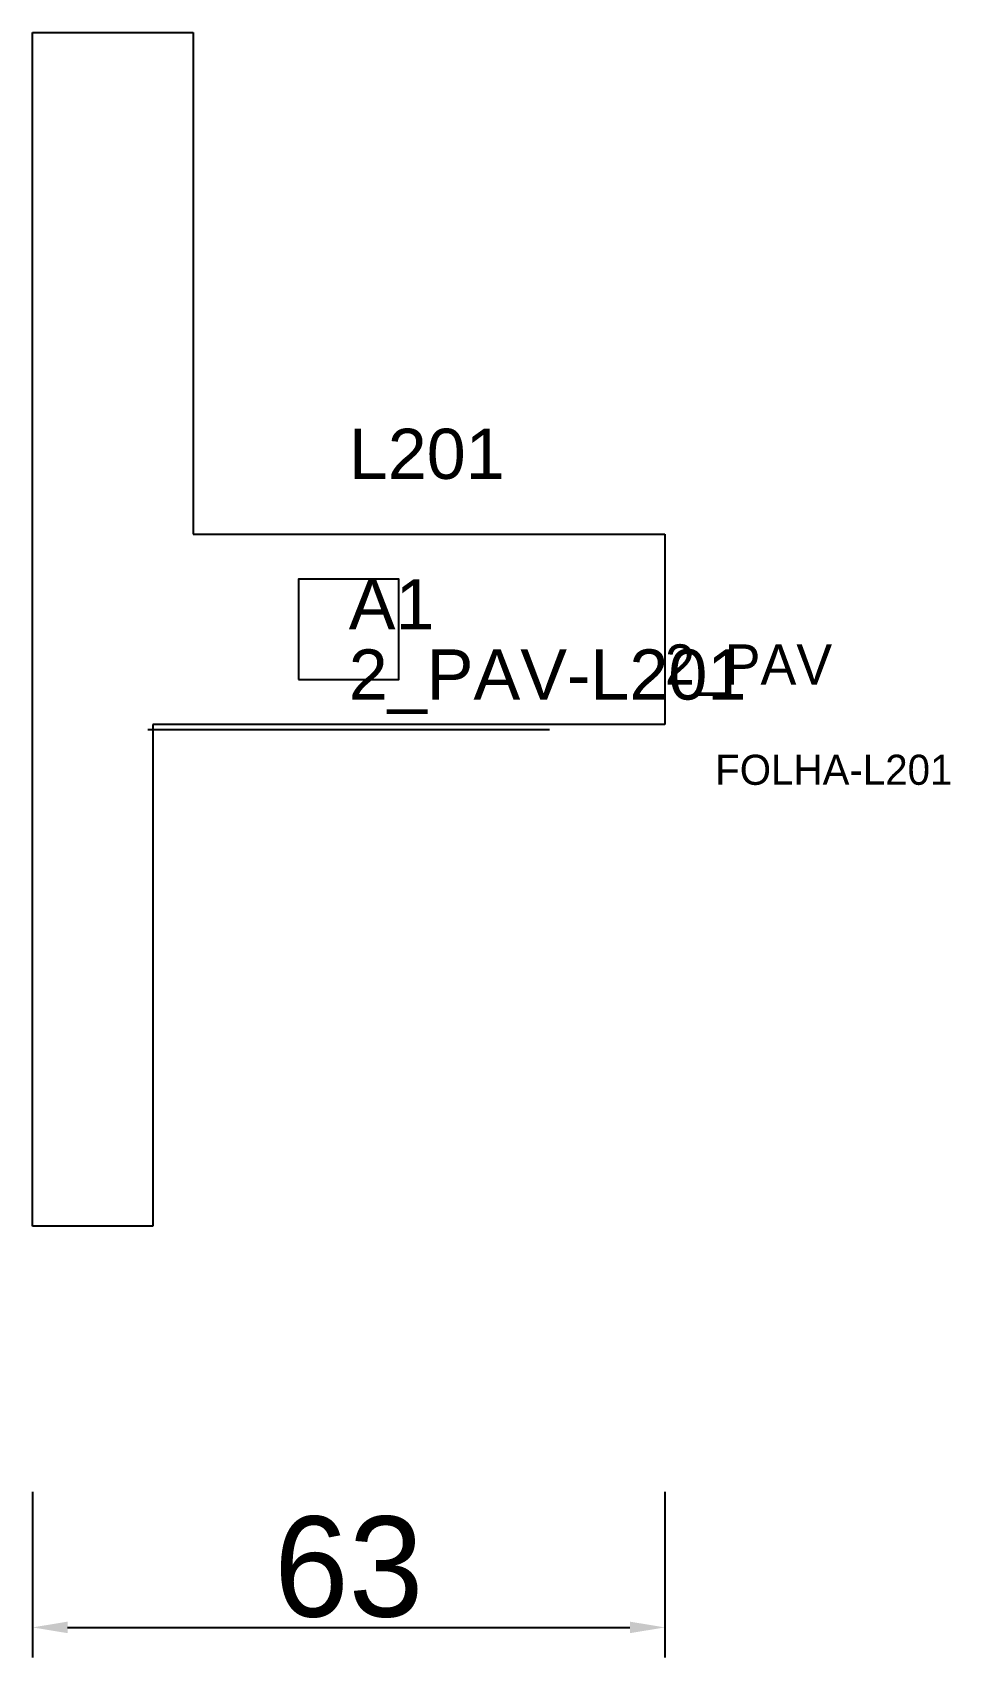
# Model space of a CAD drawing. Header units: metres. Extents: x 222 to 314, y 40 to 202.
import ezdxf

# ---------------------------------------------------------------- set-up
doc = ezdxf.new("R2010")
doc.units = ezdxf.units.M
for name, color, linetype in [('3', 3, 'CONTINUOUS'), ('AUX00', 7, 'CONTINUOUS'), ('COTA', 241, 'CONTINUOUS'), ('FOLHA', 255, 'CONTINUOUS'), ('Hachura', 251, 'CONTINUOUS'), ('NOMENCLATURA', 7, 'CONTINUOUS'), ('Nível', 160, 'CONTINUOUS'), ('Painéis', 200, 'CONTINUOUS'), ('Pilares', 5, 'CONTINUOUS'), ('SARR_2.2x7', 40, 'CONTINUOUS')]:
    doc.layers.add(name, color=color, linetype=linetype)
doc.styles.add('ARIAL', font='Arial.ttf')
doc.styles.add('STR_STANDARD', font='arial.ttf')
doc.dimstyles.new('EZ DXF', dxfattribs={"dimtxt": 10, "dimasz": 3.5, "dimexe": 3, "dimexo": 1.5, "dimgap": 1, "dimtad": 1, "dimdec": 1, "dimdsep": 46, "dimcen": 2.5, "dimazin": 3, "dimtfac": 1, "dimtmove": 0, "dimatfit": 3})

msp = doc.modelspace()

# ---------------------------------------------------------------- hatches: boundary and pattern name
at = {"layer": 'Hachura'}
h = msp.add_hatch(dxfattribs=at)
h.set_pattern_fill('ANSI31', scale=50)
h.paths.add_polyline_path([(285.2, 151.5), (285.2, 132.5), (234.2, 132.5), (234.2, 82.5), (222.2, 82.5), (222.2, 151.5), (222.2, 201.5), (238.2, 201.5), (238.2, 151.5)])
h = msp.add_hatch(dxfattribs=at)
h.set_pattern_fill('ANSI31', scale=50)
h.paths.add_polyline_path([(285.2, 151.5), (285.2, 132.5), (234.2, 132.5), (234.2, 82.5), (222.2, 82.5), (222.2, 151.5), (222.2, 201.5), (238.2, 201.5), (238.2, 151.5)])

# ---------------------------------------------------------------- linework, layer by layer
at = {"layer": 'Painéis', "color": 200}
for p, q in [((222.2, 151.5), (222.2, 201.5)), ((222.2, 201.5), (238.2, 201.5)), ((222.2, 151.5), (222.2, 201.5)), ((222.2, 201.5), (238.2, 201.5)), ((238.2, 201.5), (238.2, 151.5)), ((238.2, 201.5), (238.2, 151.5)), ((222.2, 82.5), (222.2, 151.5)), ((222.2, 82.5), (222.2, 151.5)), ((238.2, 151.5), (285.2, 151.5)), ((238.2, 151.5), (285.2, 151.5)), ((285.2, 151.5), (285.2, 132.5)), ((285.2, 151.5), (285.2, 132.5)), ((285.2, 132.5), (234.2, 132.5)), ((234.2, 132.5), (234.2, 82.5)), ((285.2, 132.5), (234.2, 132.5)), ((234.2, 132.5), (234.2, 82.5)), ((234.2, 82.5), (222.2, 82.5)), ((234.2, 82.5), (222.2, 82.5))]:
    msp.add_line(p, q, dxfattribs=at)
at = {"layer": 'Pilares'}
msp.add_lwpolyline([(248.7, 137), (258.7, 137), (258.7, 147), (248.7, 147)], close=True, dxfattribs=at)
msp.add_lwpolyline([(248.7, 137), (258.7, 137), (258.7, 147), (248.7, 147)], close=True, dxfattribs=at)
at = {"layer": 'SARR_2.2x7'}
msp.add_line((233.7, 132), (273.7, 132), dxfattribs=at)
msp.add_line((233.7, 132), (273.7, 132), dxfattribs=at)

# ---------------------------------------------------------------- texts
at = {"layer": '3', "style": 'STR_STANDARD'}
msp.add_text('A1', height=5, dxfattribs=at).set_placement((253.7, 142))
msp.add_text('A1', height=5, dxfattribs=at).set_placement((253.7, 142))
at = {"layer": 'AUX00', "style": 'STR_STANDARD'}
msp.add_text('2_PAV-L201', height=5, dxfattribs=at).set_placement((253.7, 135))
msp.add_text('2_PAV-L201', height=5, dxfattribs=at).set_placement((253.7, 135))
at = {"layer": 'FOLHA'}
msp.add_text('FOLHA-L201', height=3, dxfattribs=at).set_placement((290.2, 126.5))
msp.add_text('FOLHA-L201', height=3, dxfattribs=at).set_placement((290.2, 126.5))
at = {"layer": 'NOMENCLATURA', "insert": (253.7, 162), "char_height": 5, "attachment_point": 1, "style": 'ARIAL'}
msp.add_mtext('L201', dxfattribs=at)
msp.add_mtext('L201', dxfattribs=at)
at = {"layer": 'Nível'}
msp.add_text('2_PAV', height=4, dxfattribs=at).set_placement((285.2, 136.5))
msp.add_text('2_PAV', height=4, dxfattribs=at).set_placement((285.2, 136.5))

# ---------------------------------------------------------------- dimensions: what is measured, and where the dimension line sits
at = {"layer": 'COTA'}
msp.add_linear_dim(base=(222.2, 42.5), p1=(222.2, 57.5), p2=(285.2, 57.5), dimstyle='EZ DXF', dxfattribs=at).render()
msp.add_linear_dim(base=(222.2, 42.5), p1=(222.2, 57.5), p2=(285.2, 57.5), dimstyle='EZ DXF', dxfattribs=at).render()

doc.saveas('drawing.dxf')
